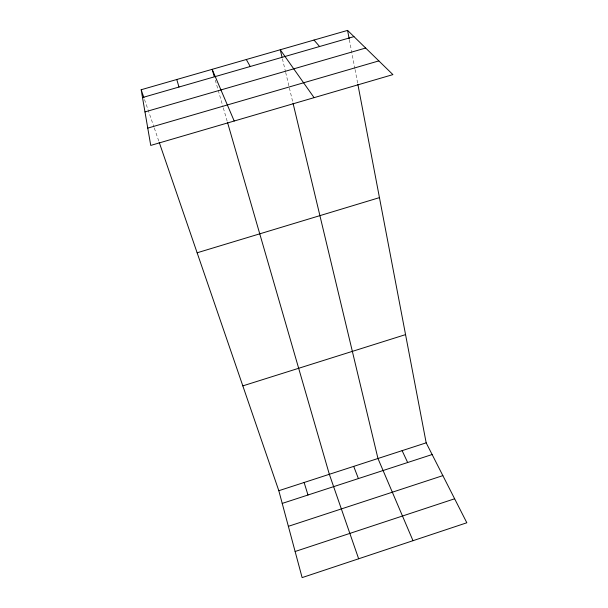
<?xml version="1.0" encoding="UTF-8"?>
<svg xmlns="http://www.w3.org/2000/svg" width="608" height="608" viewBox="0 0 608 608"><rect width="100%" height="100%" fill="white"/><g stroke="black" fill="none" stroke-linecap="round" stroke-linejoin="round"><path stroke-width="0.46" stroke-dasharray="3.04 2.28" d="M144.529 99.552L154.014 127.194M154.326 128.083L158.916 141.459M215.278 80.127L223.083 107.099M223.341 108.004L227.248 121.486M282.424 58.816L285.456 71.508M285.676 72.413L292.82 102.326M349.357 39.718L354.859 68.605M355.042 69.54L357.679 83.372"/><path stroke-width="0.91" d="M295.123 551.494L454.64 498.78M288.367 526.323L442.86 475.623M282.226 503.409L432.128 454.533M278.814 490.709L426.178 442.837L466.838 522.766L302.123 577.6L278.814 490.709L159.22 142.348M242.828 385.875L405.559 334.613M197.136 252.784L379.453 197.623M147.767 128.113L378.852 60.899M144.978 111.91L365.666 48.032M141.162 89.741L347.578 30.4L392.912 74.609L150.738 145.418L141.162 89.741L143.914 97.766M142.5 97.546L353.955 36.617M314.017 40.052L319.58 46.52M314.093 97.652L280.258 49.757L281.99 57.008M246.301 59.516L250.23 66.5M402.124 450.65L407.664 462.513M234.202 121.015L212.154 69.335L214.236 76.524M412.999 540.694L377.963 458.5L293.041 103.231M353.696 466.382L358.408 478.572M358.652 558.782L329.338 474.293L227.506 122.39M304.129 482.486L307.982 495.011M176.761 79.504L178.988 87.035M347.578 30.4L349.182 38.79M357.854 84.284L426.178 442.837"/></g></svg>
